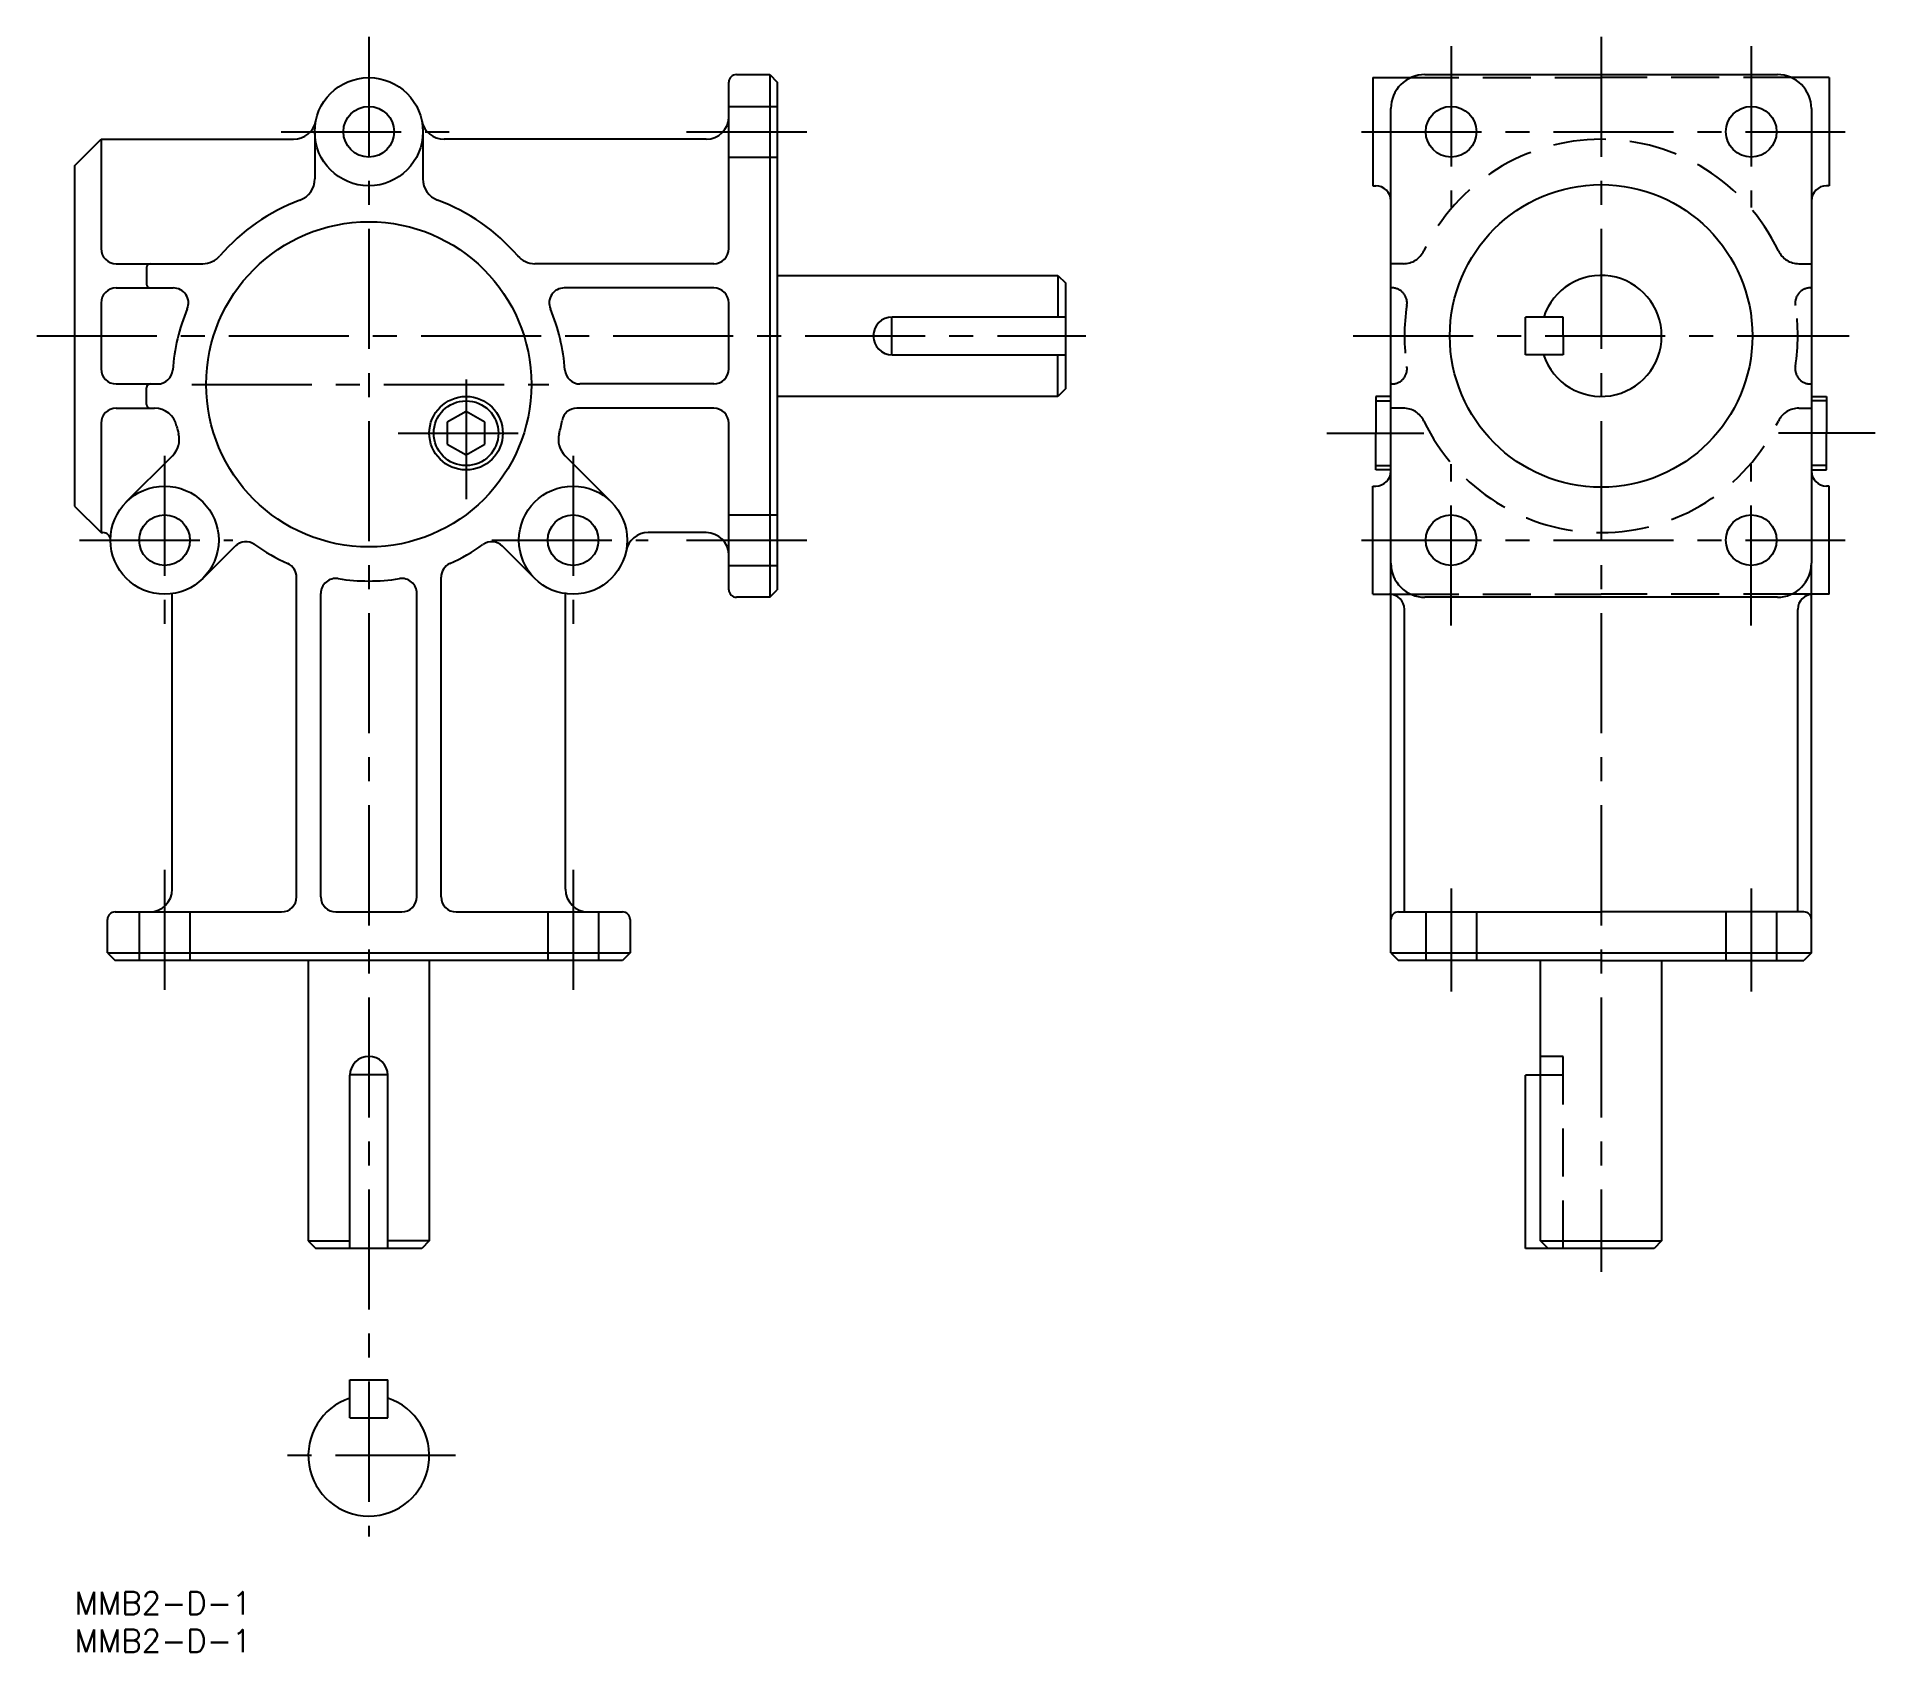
# Model space of a CAD drawing. Extents: x -5 to 238, y -8 to 206.
import ezdxf

# ---------------------------------------------------------------- set-up
doc = ezdxf.new("R2010")
doc.units = 0
doc.header["$LTSCALE"] = 0.5
doc.linetypes.add('CENTER', pattern=[50.8, 31.75, -6.35, 6.35, -6.35])
doc.linetypes.add('DASHED', pattern=[19.05, 12.7, -6.35])
for name, color, linetype in [('MSM_CENTER', 1, 'CENTER'), ('MSM_CONTINUOUS', 7, 'CONTINUOUS'), ('MSM_DASHED', 4, 'DASHED'), ('MSM_NARROW', 5, 'CONTINUOUS'), ('MSM_PART_NUMBER', 7, 'CONTINUOUS')]:
    doc.layers.add(name, color=color, linetype=linetype)
doc.styles.get("Standard").update_dxf_attribs({"font": 'txt.shx', "height": 3, "bigfont": 'bigfont.shx'})

# ---------------------------------------------------------------- blocks, each defined once
blk = doc.blocks.new('*U32')
at = {"layer": 'MSM_PART_NUMBER'}
blk.add_text('MMB2-D-1', height=3, dxfattribs=at).set_placement((0, -3))
blk = doc.blocks.new('*U33')
at = {"layer": 'MSM_PART_NUMBER'}
blk.add_text('MMB2-D-1', height=3, dxfattribs=at).set_placement((0, -8))

msp = doc.modelspace()

# ---------------------------------------------------------------- linework, layer by layer
at = {"layer": 'MSM_CENTER'}
for p, q in [((38.9, 205.57), (38.9, 7.28)), ((181.99, 204.31), (181.99, 183)), ((201.83, 205.57), (201.83, 42.3)), ((221.67, 204.31), (221.67, 183)), ((27.3, 193.02), (51.5, 193.02)), ((80.92, 193.02), (97.45, 193.02)), ((170.13, 193.02), (234.09, 193.02)), ((-5, 166.02), (133.71, 166.02)), ((169.03, 166.02), (234.63, 166.02)), ((15.5, 159.62), (62.69, 159.62)), ((51.76, 160.24), (51.76, 144.43)), ((42.79, 153.16), (59.98, 153.16)), ((165.58, 153.16), (178.39, 153.16)), ((238.07, 153.16), (225.27, 153.16)), ((11.9, 150.19), (11.9, 126.95)), ((65.9, 150.19), (65.9, 126.95)), ((181.99, 127.73), (181.99, 149.05)), ((221.67, 127.73), (221.67, 149.05)), ((0.67, 139.02), (20.94, 139.02)), ((55.16, 139.02), (75.85, 139.02)), ((80.92, 139.02), (97.45, 139.02)), ((170.13, 139.02), (234.09, 139.02)), ((11.9, 95.45), (11.9, 78.92)), ((65.9, 95.45), (65.9, 78.92)), ((181.99, 92.97), (181.99, 79.33)), ((221.67, 92.97), (221.67, 79.33)), ((50.37, 18), (27.58, 18))]:
    msp.add_line(p, q, dxfattribs=at)
at = {"layer": 'MSM_CONTINUOUS'}
for p, q in [((86.5, 177.57), (86.5, 199.57)), ((87.5, 200.57), (91.9, 200.57)), ((91.9, 200.57), (91.9, 131.47)), ((91.9, 200.57), (92.9, 199.57)), ((92.9, 199.57), (92.9, 132.47)), ((171.66, 200.17), (171.66, 185.87)), ((171.66, 200.17), (176.67, 200.17)), ((178.53, 200.57), (225.13, 200.57)), ((231.99, 200.17), (226.98, 200.17)), ((231.99, 200.17), (231.99, 185.87)), ((174.03, 166.02), (174.03, 196.07)), ((229.63, 196.07), (229.63, 135.97)), ((31.75, 193.02), (31.75, 186.79)), ((46.05, 193.02), (46.05, 186.79)), ((0, 188.52), (3.5, 192.02)), ((3.5, 192.02), (28.95, 192.02)), ((3.5, 192.02), (3.5, 177.57)), ((83.5, 192.02), (48.85, 192.02)), ((0, 188.52), (0, 143.52)), ((171.66, 185.87), (172.03, 185.87)), ((231.99, 185.87), (231.63, 185.87)), ((5.5, 175.57), (16.95, 175.57)), ((9.51, 175.07), (9.51, 172.87)), ((84.5, 175.57), (60.85, 175.57)), ((92.9, 174.02), (130, 174.02)), ((130, 174.02), (131, 173.02)), ((130, 174.02), (130, 168.52)), ((131, 173.02), (131, 159.02)), ((3.5, 170.37), (3.5, 161.67)), ((5.5, 172.37), (13.05, 172.37)), ((84.5, 172.37), (64.75, 172.37)), ((86.5, 161.67), (86.5, 170.37)), ((108, 168.52), (108, 163.52)), ((131, 168.52), (108.1, 168.52)), ((196.83, 168.52), (191.81, 168.52)), ((191.83, 163.52), (191.83, 168.52)), ((196.83, 166.02), (196.83, 168.52)), ((174.03, 135.97), (174.03, 166.02)), ((196.83, 166.02), (196.83, 163.52)), ((108.1, 163.52), (131, 163.52)), ((130, 158.02), (130, 163.52)), ((196.83, 163.52), (191.81, 163.52)), ((5.5, 159.67), (10.98, 159.67)), ((9.51, 156.97), (9.51, 159.17)), ((84.5, 159.67), (66.82, 159.67)), ((130, 158.02), (92.9, 158.02)), ((131, 159.02), (130, 158.02)), ((172.03, 158.03), (172.03, 153.16)), ((174.03, 158.03), (172.03, 158.03)), ((229.63, 158.03), (231.63, 158.03)), ((231.63, 158.03), (231.63, 153.16)), ((5.5, 156.47), (10.56, 156.47)), ((51.76, 156.05), (49.26, 154.61)), ((54.26, 154.61), (51.76, 156.05)), ((84.5, 156.47), (66.42, 156.47)), ((3.5, 154.47), (3.5, 140.02)), ((49.26, 154.61), (49.26, 151.72)), ((54.26, 151.72), (54.26, 154.61)), ((86.5, 132.47), (86.5, 154.47)), ((172.03, 148.3), (172.03, 153.16)), ((231.63, 148.3), (231.63, 153.16)), ((49.26, 151.72), (51.76, 150.28)), ((51.76, 150.28), (54.26, 151.72)), ((6.84, 144.08), (12.96, 150.19)), ((70.96, 144.08), (64.84, 150.19)), ((174.03, 148.3), (172.03, 148.3)), ((229.63, 148.3), (231.63, 148.3)), ((171.66, 131.87), (171.66, 146.17)), ((171.66, 146.17), (172.03, 146.17)), ((231.99, 146.17), (231.63, 146.17)), ((231.99, 131.87), (231.99, 146.17)), ((0, 143.52), (3.5, 140.02)), ((3.5, 140.02), (3.75, 140.02)), ((83.5, 140.02), (75.85, 140.02)), ((16.96, 133.97), (21.23, 138.24)), ((60.84, 133.97), (56.57, 138.24)), ((29.35, 91.87), (29.35, 134.11)), ((48.45, 91.87), (48.45, 134.11)), ((174.03, 131.87), (174.03, 135.97)), ((229.63, 131.87), (229.63, 135.97)), ((12.9, 92.87), (12.9, 131.94)), ((32.55, 91.87), (32.55, 131.96)), ((45.25, 91.87), (45.25, 131.96)), ((64.9, 92.87), (64.9, 132.11)), ((91.9, 131.47), (87.5, 131.47)), ((91.9, 131.47), (92.9, 132.47)), ((171.66, 131.87), (176.67, 131.87)), ((174.03, 84.47), (174.03, 131.87)), ((225.13, 131.47), (178.53, 131.47)), ((231.99, 131.87), (226.98, 131.87)), ((229.63, 84.47), (229.63, 131.87)), ((175.83, 89.87), (175.83, 129.87)), ((227.83, 89.87), (227.83, 129.87)), ((4.35, 84.47), (4.35, 88.87)), ((5.35, 89.87), (27.35, 89.87)), ((34.55, 89.87), (43.25, 89.87)), ((50.45, 89.87), (72.45, 89.87)), ((73.45, 88.87), (73.45, 84.47)), ((175.03, 89.87), (201.83, 89.87)), ((213.38, 89.87), (201.83, 89.87)), ((228.63, 89.87), (201.83, 89.87)), ((4.35, 84.47), (73.45, 84.47)), ((4.35, 84.47), (5.35, 83.47)), ((72.45, 83.47), (5.35, 83.47)), ((30.9, 83.47), (30.9, 46.37)), ((46.9, 83.47), (46.9, 46.37)), ((73.45, 84.47), (72.45, 83.47)), ((174.03, 84.47), (175.03, 83.47)), ((174.03, 84.47), (229.63, 84.47)), ((201.83, 83.47), (175.03, 83.47)), ((193.83, 46.37), (193.83, 83.47)), ((201.83, 83.47), (228.63, 83.47)), ((209.83, 83.47), (209.83, 46.37)), ((229.63, 84.47), (228.63, 83.47)), ((36.4, 68.37), (41.4, 68.37)), ((36.4, 45.37), (36.4, 68.27)), ((41.4, 45.37), (41.4, 68.27)), ((191.83, 45.37), (191.83, 68.27)), ((193.83, 68.27), (191.83, 68.27)), ((30.9, 46.37), (36.4, 46.37)), ((30.9, 46.37), (31.9, 45.37)), ((46.9, 46.37), (41.4, 46.37)), ((46.9, 46.37), (45.9, 45.37)), ((194.83, 45.37), (193.83, 46.37)), ((193.83, 46.37), (209.83, 46.37)), ((209.83, 46.37), (208.83, 45.37)), ((45.9, 45.37), (31.9, 45.37)), ((194.83, 45.37), (191.83, 45.37)), ((208.83, 45.37), (194.83, 45.37)), ((36.4, 28), (41.4, 28)), ((36.4, 23), (36.4, 28)), ((41.4, 23), (41.4, 28)), ((36.4, 23), (41.4, 23))]:
    msp.add_line(p, q, dxfattribs=at)
for centre, radius in [((38.9, 193.02), 7.15), ((38.9, 193.02), 3.35), ((181.99, 193.02), 3.35), ((221.67, 193.02), 3.35), ((201.83, 166.02), 20), ((38.9, 159.62), 21.5), ((51.76, 153.16), 4.86), ((11.9, 139.02), 7.15), ((65.9, 139.02), 7.15), ((11.9, 139.02), 3.35), ((65.9, 139.02), 3.35), ((181.99, 139.02), 3.35), ((221.67, 139.02), 3.35)]:
    msp.add_circle(centre, radius, dxfattribs=at)
for centre, radius, start, end in [((87.5, 199.57), 1, 90, 180), ((178.53, 196.07), 4.5, 90, 180), ((225.13, 196.07), 4.5, 0, 90), ((83.5, 195.02), 3, 270, 0), ((28.95, 195.02), 3, 270, 348.6358), ((48.85, 195.02), 3, 191.3642, 270), ((28.75, 186.79), 3, 290.4873, 0), ((49.05, 186.79), 3, 180, 249.5127), ((172.03, 183.87), 2, 0, 90), ((231.63, 183.87), 2, 90, 180), ((38.9, 159.62), 26, 110.4873, 139.1979), ((38.9, 159.62), 26, 40.8021, 69.5127), ((5.5, 177.57), 2, 180, 270), ((84.5, 177.57), 2, 270, 0), ((10.01, 175.07), 0.5, 90, 180), ((16.95, 178.57), 3, 270, 319.1979), ((60.85, 178.57), 3, 220.8021, 270), ((10.01, 172.87), 0.5, 180, 270), ((201.83, 166.02), 8, 198.1657, 161.79), ((5.5, 170.37), 2, 90, 180), ((13.05, 170.37), 2, 337.4228, 90), ((64.75, 170.37), 2, 90, 202.5772), ((84.5, 170.37), 2, 0, 90), ((38.9, 159.62), 26, 157.4228, 175.8014), ((38.9, 159.62), 26, 157.4228, 175.8014), ((38.9, 159.62), 26, 4.1986, 22.5772), ((108.1, 166.02), 2.5, 90, 180), ((108.1, 166.02), 2.5, 180, 270), ((5.5, 161.67), 2, 180, 270), ((10.98, 161.67), 2, 270, 355.8014), ((66.82, 161.67), 2, 184.1986, 270), ((84.5, 161.67), 2, 270, 0), ((10.01, 159.17), 0.5, 90, 180), ((5.5, 154.47), 2, 90, 180), ((10.01, 156.97), 0.5, 180, 270), ((10.56, 153.47), 3, 12.2436, 90), ((66.42, 154.47), 2, 90, 169.4013), ((84.5, 154.47), 2, 0, 90), ((38.9, 159.62), 26, 192.2436, 194.5988), ((38.9, 159.62), 26, 345.4012, 349.4013), ((10.84, 152.31), 3, 315, 14.5988), ((66.96, 152.31), 3, 165.4012, 225), ((172.03, 148.17), 2, 270, 0), ((231.63, 148.17), 2, 180, 270), ((3.75, 139.02), 1, 0, 90), ((22.64, 136.82), 2, 54.5066, 135), ((55.16, 136.82), 2, 45, 125.4934), ((75.85, 137.02), 3, 90, 168.6358), ((83.5, 137.02), 3, 0, 90), ((38.9, 159.62), 26, 234.5066, 245.638), ((38.9, 159.62), 26, 294.362, 305.4934), ((27.35, 134.11), 2, 0, 65.638), ((34.55, 131.96), 2, 81.0625, 180), ((38.9, 159.62), 26, 261.0625, 278.9375), ((43.25, 131.96), 2, 0, 98.9375), ((50.45, 134.11), 2, 114.362, 180), ((178.53, 135.97), 4.5, 180, 270), ((225.13, 135.97), 4.5, 270, 0), ((87.5, 132.47), 1, 180, 270), ((173.83, 129.87), 2, 0, 90), ((229.83, 129.87), 2, 90, 180), ((9.9, 92.87), 3, 270, 0), ((67.9, 92.87), 3, 180, 270), ((27.35, 91.87), 2, 270, 0), ((34.55, 91.87), 2, 180, 270), ((43.25, 91.87), 2, 270, 0), ((50.45, 91.87), 2, 180, 270), ((5.35, 88.87), 1, 90, 180), ((72.45, 88.87), 1, 0, 90), ((175.03, 88.87), 1, 90, 180), ((228.63, 88.87), 1, 0, 90), ((38.9, 68.27), 2.5, 90, 180), ((38.9, 68.27), 2.5, 0, 90), ((38.9, 18), 8, 108.21, 71.79)]:
    msp.add_arc(centre, radius, start, end, dxfattribs=at)
at = {"layer": 'MSM_DASHED'}
for p, q in [((176.67, 200.17), (201.83, 200.17)), ((226.98, 200.17), (201.83, 200.17)), ((86.5, 196.37), (92.9, 196.37)), ((86.5, 189.67), (92.9, 189.67)), ((175.68, 175.57), (174.03, 175.57)), ((227.97, 175.57), (229.63, 175.57)), ((174.17, 172.37), (174.03, 172.37)), ((229.49, 172.37), (229.63, 172.37)), ((174.17, 159.67), (174.03, 159.67)), ((229.49, 159.67), (229.63, 159.67)), ((175.68, 156.47), (174.03, 156.47)), ((227.97, 156.47), (229.63, 156.47)), ((86.5, 142.37), (92.9, 142.37)), ((86.5, 135.67), (92.9, 135.67)), ((176.67, 131.87), (201.83, 131.87)), ((226.98, 131.87), (201.83, 131.87)), ((8.55, 89.87), (8.55, 83.47)), ((15.25, 89.87), (15.25, 83.47)), ((62.55, 89.87), (62.55, 83.47)), ((69.25, 89.87), (69.25, 83.47)), ((178.64, 89.87), (178.64, 83.47)), ((185.34, 89.87), (185.34, 83.47)), ((218.32, 89.87), (218.32, 83.47)), ((225.02, 89.87), (225.02, 83.47)), ((196.83, 70.77), (193.83, 70.77)), ((196.83, 45.37), (196.83, 70.77)), ((196.83, 68.27), (193.83, 68.27))]:
    msp.add_line(p, q, dxfattribs=at)
for centre, radius, start, end in [((201.83, 166.02), 26, 90, 154.3572), ((201.83, 166.02), 26, 25.6428, 90), ((175.68, 178.57), 3, 270, 334.3572), ((227.97, 178.57), 3, 205.6428, 270), ((174.17, 170.37), 2, 351.0625, 90), ((229.49, 170.37), 2, 90, 188.9375), ((201.83, 166.02), 26, 171.0625, 188.9375), ((201.83, 166.02), 26, 351.0625, 8.9375), ((174.17, 161.67), 2, 270, 8.9375), ((229.49, 161.67), 2, 171.0625, 270), ((175.68, 153.47), 3, 25.6428, 90), ((227.97, 153.47), 3, 90, 154.3572), ((201.83, 166.02), 26, 205.6428, 270), ((201.83, 166.02), 26, 270, 334.3572)]:
    msp.add_arc(centre, radius, start, end, dxfattribs=at)
at = {"layer": 'MSM_NARROW'}
for p, q in [((172.03, 157.45), (174.03, 157.45)), ((231.63, 157.45), (229.63, 157.45)), ((172.03, 148.88), (174.03, 148.88)), ((231.63, 148.88), (229.63, 148.88))]:
    msp.add_line(p, q, dxfattribs=at)
msp.add_circle((51.76, 153.16), 4.28, dxfattribs=at)

# ---------------------------------------------------------------- block references
at = {"layer": 'MSM_CONTINUOUS'}
for name in ['*U32', '*U33']:
    msp.add_blockref(name, (0, 0), dxfattribs=at)

doc.saveas('drawing.dxf')
